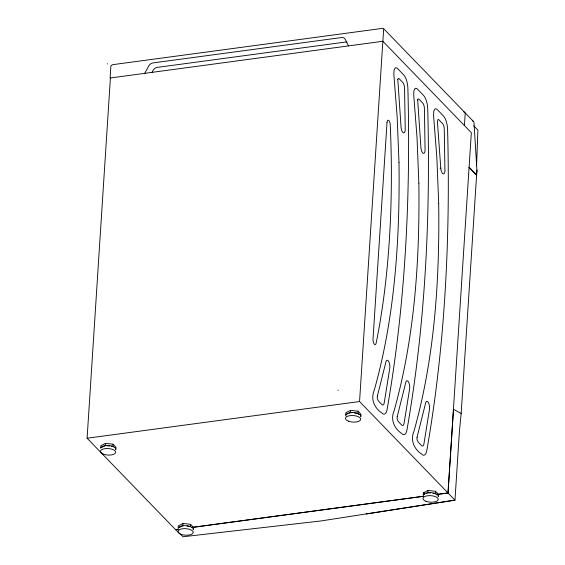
<?xml version="1.0" encoding="UTF-8"?>
<svg xmlns="http://www.w3.org/2000/svg" width="565" height="565" viewBox="0 0 565 565"><rect width="100%" height="100%" fill="white"/><g stroke="black" fill="none" stroke-linecap="round" stroke-linejoin="round"><path stroke-width="0.85" d="M476.563 165.757L477.898 130.127L473.724 125.818M107.265 64.05L107.293 63.605M110.888 66.232L110.126 78.005L382.872 41.273L471.33 132.704L448.01 492.963L454.98 500.131L366.226 513.988M473.23 121.263A2.437 1.992 -44.1 0 1 473.993 122.895L476.931 170.072L461.167 413.467L459.444 431.074L454.98 500.131L321.231 520.916L183.102 536.75L175.567 529.659L87.102 438.235L110.401 77.97M100.704 447.897L100.845 445.7L105.521 443.363L113.085 444.203L115.966 447.388L115.825 449.592L115.331 447.883C111.637 445.107 106.488 444.923 102.237 446.421L100.704 447.897L105.38 445.559L109.582 446.032M105.38 445.559L105.521 443.363M113.085 444.203L112.944 446.407L111.263 446.216M178.215 528.014L178.356 525.817L183.039 523.48L190.603 524.32L193.484 527.505L193.343 529.702L192.849 528C189.155 525.224 183.999 525.04 179.748 526.538L178.215 528.014L182.898 525.676L183.039 523.48M190.603 524.32L190.462 526.524L187.1 526.149M338.103 390.528L338.131 390.083M348.838 413.34L350.399 412.563L350.54 410.36L358.104 411.207L360.986 414.392L360.844 416.589L360.35 414.88C356.656 412.111 351.501 411.92 347.249 413.418L345.716 414.901L346.048 416.038M359.114 414.682L357.963 413.403L358.104 411.207M461.167 413.467L453.497 409.258L448.01 492.963L437.529 494.375L448.01 492.963L359.552 401.538L383.628 29.5M423.234 495.018L423.376 492.814L428.058 490.477L435.622 491.324L438.504 494.509L438.362 496.706L437.868 494.997C434.167 492.228 429.019 492.037 424.767 493.535L423.234 495.018L424.795 494.234M426.356 493.457L427.917 492.68L428.058 490.477M436.632 494.799L435.481 493.52L435.622 491.324M464.43 125.571L465.193 113.798A2.437 1.992 -44.1 0 0 463.674 111.898M469.091 167.318L476.585 175.086L476.931 170.072M144.711 73.351L148.892 65.717A5 4.089 -44.1 0 1 152.995 62.927L341.401 37.551A5 4.089 -44.1 0 1 345.215 39.275L348.478 45.906M151.95 72.468L153.207 70.173A5 4.089 -44.1 0 1 157.31 67.39L345.716 42.015A5 4.089 -44.1 0 1 346.889 42.008M111.03 65.688L112.612 64.685L383.254 28.264L473.442 121.426M350.54 410.36L345.858 412.704L345.716 414.901L347.277 414.124M423.524 496.282L192.135 527.442M440.086 168.314L440.771 168.222A5.191 1.999 82.3 0 0 442.981 173.822A5.191 1.999 82.3 0 0 444.938 170.404L444.26 129.3A4.88 1.879 82.3 0 0 442.642 123.636L438.624 119.519L437.924 119.519L437.451 121.906L440.771 168.222M87.102 438.235L359.552 401.538M192.156 527.42L423.559 496.261M350.399 412.563L352.08 412.747M354.601 413.029L357.963 413.403M427.917 492.68L430.438 492.963M432.959 493.238L435.481 493.52M423.376 492.814L424.802 492.977M192.058 527.35L193.484 527.505M469.07 167.318L476.585 175.086M472.75 121.044A2.437 1.992 -44.1 0 1 472.997 121.136M399.003 162.678C399.971 239.101 394.97 316.4 374.235 390.274C370.541 398.939 374.079 407.746 381.813 412.966A11.703 4.506 82.3 0 0 387.11 409.427C405.635 303.504 410.684 195.596 407.881 88.218A12.211 4.704 82.3 0 0 403.678 74.87L397.188 68.16L395.359 67.708L394.08 70.025L393.847 74.22L397.174 117.125L399.003 162.678M418.856 183.201C419.823 259.618 414.83 336.924 394.095 410.797C390.394 419.456 393.939 428.27 401.673 433.482A11.703 4.506 82.3 0 0 406.962 429.951C425.487 324.02 430.537 216.113 427.733 108.741A12.211 4.704 82.3 0 0 423.531 95.386L417.041 88.677L415.211 88.232L413.94 90.548L413.7 94.736L417.034 137.648L418.856 183.201M438.708 203.725C439.676 280.141 434.683 357.447 413.947 431.314C410.254 439.98 413.792 448.794 421.525 454.006A11.703 4.506 82.3 0 0 426.822 450.467C445.34 344.544 450.39 236.636 447.593 129.258A12.211 4.704 82.3 0 0 443.384 115.91L436.9 109.2L435.071 108.755L433.793 111.065L433.56 115.26L436.886 158.165L438.708 203.725M397.809 79.397L401.058 127.182A5.191 1.999 82.3 0 0 403.276 132.782A5.191 1.999 82.3 0 0 405.225 129.364L404.554 88.26A4.88 1.879 82.3 0 0 402.937 82.596L398.826 78.401L398.212 78.479L397.809 79.397M417.669 99.913L420.918 147.705A5.191 1.999 82.3 0 0 423.129 153.299A5.191 1.999 82.3 0 0 425.078 149.88L424.407 108.777A4.88 1.879 82.3 0 0 422.79 103.12L418.679 98.924L418.072 99.002L417.669 99.913M387.018 122.527L373.02 339A4.026 1.554 82.3 0 0 374.2 344.057A4.026 1.554 82.3 0 0 376.135 343.181A485.582 186.916 82.3 0 0 390.245 124.9A4.026 1.554 82.3 0 0 388.664 120.38A4.026 1.554 82.3 0 0 387.018 122.527M377.349 396.22C376.452 399.851 379.645 402.301 381.884 404.547A5.304 2.041 82.3 0 0 384.207 402.951L389.772 368.295A5.163 1.992 82.3 0 0 388.536 361.247A5.163 1.992 82.3 0 0 385.867 362.137L377.349 396.22M397.202 416.744C396.305 420.367 399.504 422.825 401.736 425.071A5.304 2.041 82.3 0 0 404.06 423.468L409.625 388.812A5.163 1.992 82.3 0 0 408.389 381.763A5.163 1.992 82.3 0 0 405.719 382.653L397.202 416.744M417.062 437.261C416.158 440.891 419.357 443.341 421.589 445.587A5.304 2.041 82.3 0 0 423.912 443.991L429.485 409.335A5.163 1.992 82.3 0 0 428.242 402.287A5.163 1.992 82.3 0 0 425.579 403.177L417.062 437.261M178.18 529.306L175.567 529.659L178.18 529.306M348.4 421.151A7.649 3.27 3.7 0 0 360.647 419.654A7.649 3.27 3.7 0 0 350.201 415.628A7.649 3.27 3.7 0 0 348.4 421.151M103.388 454.147A7.649 3.27 3.7 0 0 115.627 452.657A7.649 3.27 3.7 0 0 105.182 448.624A7.649 3.27 3.7 0 0 103.388 454.147M180.899 534.264A7.649 3.27 3.7 0 0 193.145 532.774A7.649 3.27 3.7 0 0 182.7 528.741A7.649 3.27 3.7 0 0 180.899 534.264M425.918 501.268A7.649 3.27 3.7 0 0 438.165 499.771A7.649 3.27 3.7 0 0 427.719 495.745A7.649 3.27 3.7 0 0 425.918 501.268"/></g></svg>
